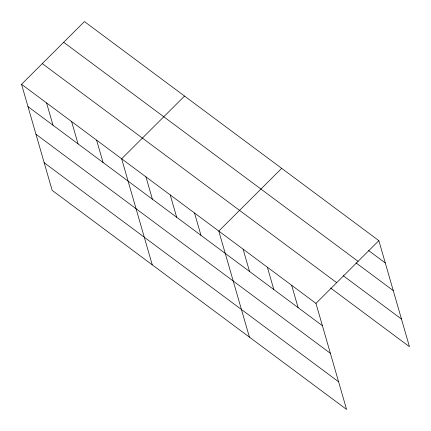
<?xml version="1.0" encoding="UTF-8"?>
<svg xmlns="http://www.w3.org/2000/svg" width="431" height="431" viewBox="0 0 431 431"><rect width="100%" height="100%" fill="white"/><g stroke="black" fill="none" stroke-linecap="round" stroke-linejoin="round"><path stroke-width="0.65" d="M21.55 84.309L315.961 303.37L346.567 409.418L52.156 190.357L21.55 84.309L84.433 21.582L378.844 240.643L409.45 346.691L330.647 288.053M184.533 96.065L121.65 158.791L152.256 264.839M281.685 168.354L218.803 231.081L249.414 337.128M315.961 303.37L378.844 240.643M368.553 250.513L385.282 262.964M63.68 42.281L358.091 261.342M356.017 262.883L393.261 290.591M343.184 275.684L401.476 319.059M42.303 63.61L336.708 282.671M27.993 106.629L322.399 325.691M35.967 134.262L330.378 353.323M44.183 162.729L338.594 381.785M291.668 285.3L298.112 307.621M267.382 267.225L273.825 289.546M243.095 249.156L249.533 271.476M194.516 213.011L200.959 235.331M170.223 194.936L176.667 217.256M145.937 176.866L152.38 199.187M96.625 140.172L103.068 162.492M71.6 121.553L78.043 143.873M46.575 102.934L53.018 125.254"/></g></svg>
